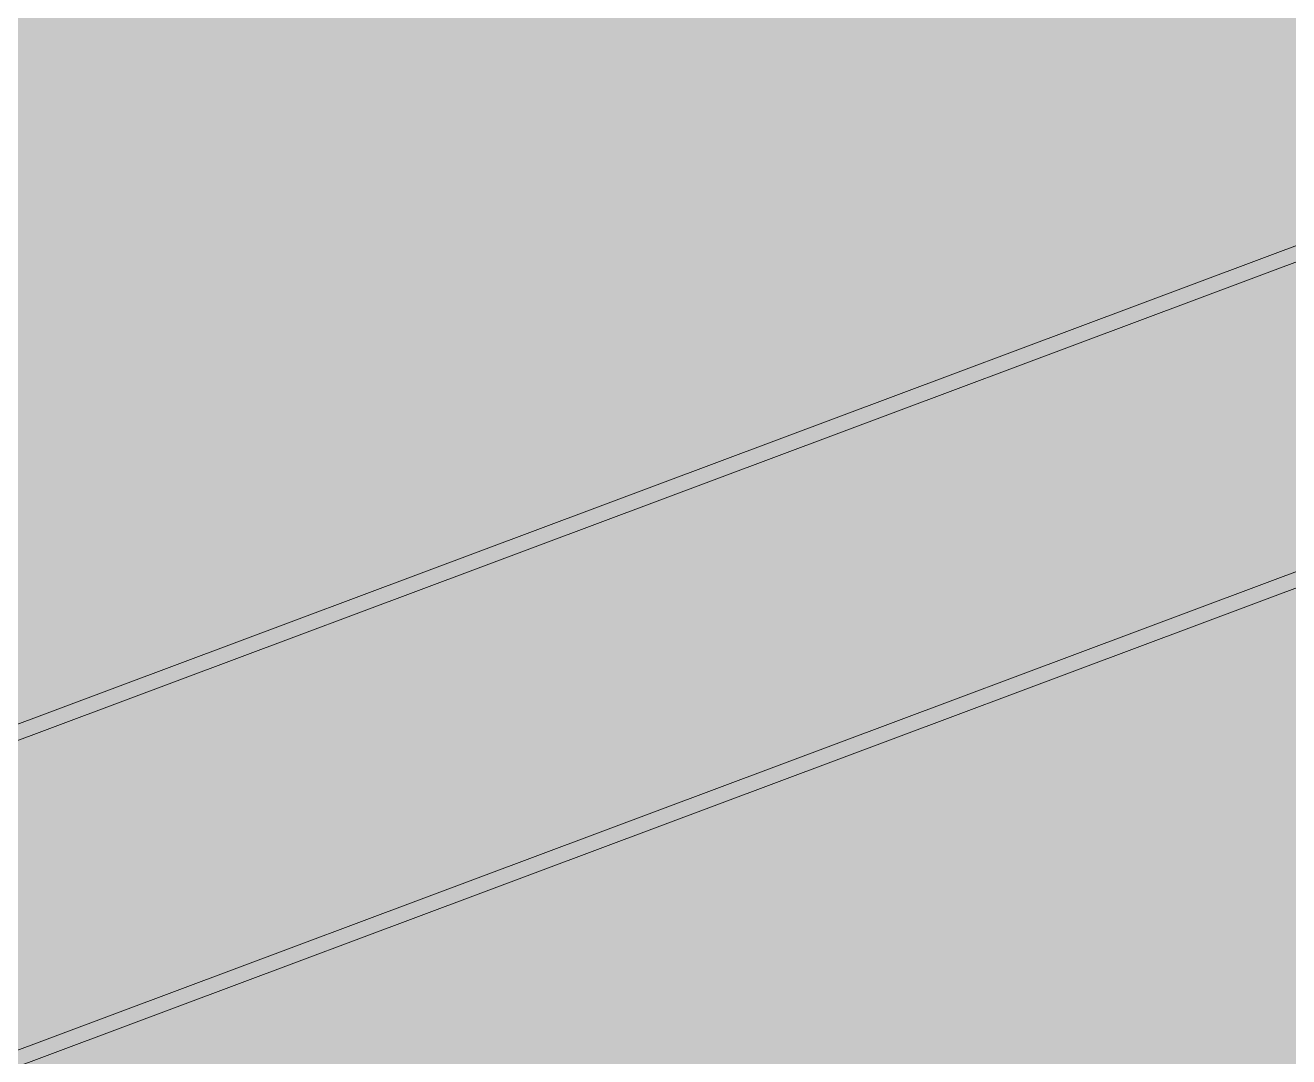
# Paper-space layout '03 3D Building and Roof' of a CAD drawing. Header units: millimetres. Extents: x 5 to 415, y 5 to 292.
# Drawn here: x 161.97 to 168.68, y 76.94 to 82.43 of the extents above; entities that cross this region are included whole.
import ezdxf

# ---------------------------------------------------------------- set-up
doc = ezdxf.new("R2010")
doc.units = ezdxf.units.MM
doc.layers.add('EXISTING', color=7, linetype='Continuous')
doc.layers.add('IMAGES', color=7, linetype='Continuous')

# ---------------------------------------------------------------- blocks, each defined once
blk = doc.blocks.new('SHEET_03')
at = {"layer": 'EXISTING', "color": 250, "lineweight": 9}
for p, q in [((96.0607, 54.0393), (211.6034, 97.3224)), ((96.0607, 53.9519), (211.6034, 97.235)), ((96.0607, 52.3058), (211.6034, 95.5888)), ((96.0607, 52.2184), (211.6034, 95.5014))]:
    blk.add_line(p, q, dxfattribs=at)
at = {"layer": 'IMAGES', "color": 7}
for points in [[(154.9581, 82.3429), (168.6671, 82.3429), (154.9581, 82.5143), (168.6671, 82.5143)], [(168.6671, 82.3429), (168.8385, 82.3429), (168.6671, 82.5143), (168.8385, 82.5143)], [(155.6435, 82.1714), (168.4958, 82.1714), (155.6435, 82.3429), (168.4958, 82.3429)], [(168.4958, 82.1714), (168.6671, 82.1714), (168.4958, 82.3429), (168.6671, 82.3429)], [(168.6671, 82.1714), (168.8385, 82.1714), (168.6671, 82.3429), (168.8385, 82.3429)], [(155.8149, 82), (168.153, 82), (155.8149, 82.1714), (168.153, 82.1714)], [(168.153, 82), (168.4958, 82), (168.153, 82.1714), (168.4958, 82.1714)], [(168.4958, 82), (168.6671, 82), (168.4958, 82.1714), (168.6671, 82.1714)], [(168.6671, 82), (168.8385, 82), (168.6671, 82.1714), (168.8385, 82.1714)], [(155.8149, 81.8286), (167.639, 81.8286), (155.8149, 82), (167.639, 82)], [(167.639, 81.8286), (167.8103, 81.8286), (167.639, 82), (167.8103, 82)], [(167.8103, 81.8286), (167.9817, 81.8286), (167.8103, 82), (167.9817, 82)], [(167.9817, 81.8286), (168.153, 81.8286), (167.9817, 82), (168.153, 82)], [(168.153, 81.8286), (168.4958, 81.8286), (168.153, 82), (168.4958, 82)], [(168.4958, 81.8286), (168.6671, 81.8286), (168.4958, 82), (168.6671, 82)], [(168.6671, 81.8286), (169.8667, 81.8286), (168.6671, 82), (169.8667, 82)], [(155.8149, 81.4857), (166.9535, 81.4857), (155.8149, 81.8286), (166.9535, 81.8286)], [(166.9535, 81.6571), (167.1249, 81.6571), (166.9535, 81.8286), (167.1249, 81.8286)], [(167.1249, 81.6571), (167.2962, 81.6571), (167.1249, 81.8286), (167.2962, 81.8286)], [(167.2962, 81.6571), (167.4676, 81.6571), (167.2962, 81.8286), (167.4676, 81.8286)], [(167.4676, 81.6571), (167.639, 81.6571), (167.4676, 81.8286), (167.639, 81.8286)], [(167.639, 81.6571), (167.8103, 81.6571), (167.639, 81.8286), (167.8103, 81.8286)], [(167.8103, 81.6571), (167.9817, 81.6571), (167.8103, 81.8286), (167.9817, 81.8286)], [(167.9817, 81.6571), (168.4958, 81.6571), (167.9817, 81.8286), (168.4958, 81.8286)], [(168.4958, 81.6571), (168.6671, 81.6571), (168.4958, 81.8286), (168.6671, 81.8286)], [(168.6671, 81.6571), (169.1812, 81.6571), (168.6671, 81.8286), (169.1812, 81.8286)], [(166.9535, 81.3143), (167.1249, 81.3143), (166.9535, 81.6571), (167.1249, 81.6571)], [(167.1249, 81.4857), (167.2962, 81.4857), (167.1249, 81.6571), (167.2962, 81.6571)], [(167.2962, 81.4857), (167.4676, 81.4857), (167.2962, 81.6571), (167.4676, 81.6571)], [(167.4676, 81.3143), (167.639, 81.3143), (167.4676, 81.6571), (167.639, 81.6571)], [(167.639, 81.4857), (167.8103, 81.4857), (167.639, 81.6571), (167.8103, 81.6571)], [(167.8103, 81.4857), (169.0099, 81.4857), (167.8103, 81.6571), (169.0099, 81.6571)], [(155.6435, 81.3143), (166.0967, 81.3143), (155.6435, 81.4857), (166.0967, 81.4857)], [(166.0967, 81.3143), (166.4394, 81.3143), (166.0967, 81.4857), (166.4394, 81.4857)], [(166.4394, 81.3143), (166.6108, 81.3143), (166.4394, 81.4857), (166.6108, 81.4857)], [(166.6108, 81.3143), (166.7821, 81.3143), (166.6108, 81.4857), (166.7821, 81.4857)], [(166.7821, 81.3143), (166.9535, 81.3143), (166.7821, 81.4857), (166.9535, 81.4857)], [(167.1249, 81.3143), (167.2962, 81.3143), (167.1249, 81.4857), (167.2962, 81.4857)], [(167.2962, 81.3143), (167.4676, 81.3143), (167.2962, 81.4857), (167.4676, 81.4857)], [(167.639, 81.3143), (167.8103, 81.3143), (167.639, 81.4857), (167.8103, 81.4857)], [(167.8103, 81.3143), (168.4958, 81.3143), (167.8103, 81.4857), (168.4958, 81.4857)], [(168.4958, 81.3143), (168.6671, 81.3143), (168.4958, 81.4857), (168.6671, 81.4857)], [(168.6671, 81.3143), (168.8385, 81.3143), (168.6671, 81.4857), (168.8385, 81.4857)], [(155.3008, 81.1429), (165.754, 81.1429), (155.3008, 81.3143), (165.754, 81.3143)], [(165.754, 81.1429), (165.9253, 81.1429), (165.754, 81.3143), (165.9253, 81.3143)], [(165.9253, 81.1429), (166.0967, 81.1429), (165.9253, 81.3143), (166.0967, 81.3143)], [(166.0967, 81.1429), (166.268, 81.1429), (166.0967, 81.3143), (166.268, 81.3143)], [(166.268, 81.1429), (166.4394, 81.1429), (166.268, 81.3143), (166.4394, 81.3143)], [(166.4394, 81.1429), (166.6108, 81.1429), (166.4394, 81.3143), (166.6108, 81.3143)], [(166.6108, 81.1429), (166.7821, 81.1429), (166.6108, 81.3143), (166.7821, 81.3143)], [(166.7821, 81.1429), (167.1249, 81.1429), (166.7821, 81.3143), (167.1249, 81.3143)], [(167.1249, 81.1429), (167.9817, 81.1429), (167.1249, 81.3143), (167.9817, 81.3143)], [(167.9817, 81.1429), (168.153, 81.1429), (167.9817, 81.3143), (168.153, 81.3143)], [(168.153, 81.1429), (168.3244, 81.1429), (168.153, 81.3143), (168.3244, 81.3143)], [(168.3244, 81.1429), (168.4958, 81.1429), (168.3244, 81.3143), (168.4958, 81.3143)], [(168.4958, 81.1429), (168.6671, 81.1429), (168.4958, 81.3143), (168.6671, 81.3143)], [(168.6671, 80.9714), (168.8385, 80.9714), (168.6671, 81.3143), (168.8385, 81.3143)], [(155.3008, 80.9714), (165.2399, 80.9714), (155.3008, 81.1429), (165.2399, 81.1429)], [(165.2399, 80.9714), (165.5826, 80.9714), (165.2399, 81.1429), (165.5826, 81.1429)], [(165.5826, 80.9714), (165.754, 80.9714), (165.5826, 81.1429), (165.754, 81.1429)], [(165.754, 80.9714), (165.9253, 80.9714), (165.754, 81.1429), (165.9253, 81.1429)], [(165.9253, 80.9714), (166.0967, 80.9714), (165.9253, 81.1429), (166.0967, 81.1429)], [(166.0967, 80.9714), (166.268, 80.9714), (166.0967, 81.1429), (166.268, 81.1429)], [(166.268, 80.9714), (166.6108, 80.9714), (166.268, 81.1429), (166.6108, 81.1429)], [(166.6108, 80.9714), (167.4676, 80.9714), (166.6108, 81.1429), (167.4676, 81.1429)], [(167.4676, 80.9714), (167.639, 80.9714), (167.4676, 81.1429), (167.639, 81.1429)], [(167.639, 80.9714), (167.8103, 80.9714), (167.639, 81.1429), (167.8103, 81.1429)], [(167.8103, 80.9714), (167.9817, 80.9714), (167.8103, 81.1429), (167.9817, 81.1429)], [(167.9817, 80.9714), (168.153, 80.9714), (167.9817, 81.1429), (168.153, 81.1429)], [(168.153, 80.9714), (168.4958, 80.9714), (168.153, 81.1429), (168.4958, 81.1429)], [(168.4958, 80.9714), (168.6671, 80.9714), (168.4958, 81.1429), (168.6671, 81.1429)], [(155.3008, 80.8), (164.7258, 80.8), (155.3008, 80.9714), (164.7258, 80.9714)], [(164.7258, 80.8), (165.2399, 80.8), (164.7258, 80.9714), (165.2399, 80.9714)], [(165.2399, 80.8), (165.4112, 80.8), (165.2399, 80.9714), (165.4112, 80.9714)], [(165.4112, 80.8), (165.754, 80.8), (165.4112, 80.9714), (165.754, 80.9714)], [(165.754, 80.8), (166.9535, 80.8), (165.754, 80.9714), (166.9535, 80.9714)], [(166.9535, 80.8), (167.1249, 80.8), (166.9535, 80.9714), (167.1249, 80.9714)], [(167.1249, 80.8), (167.4676, 80.8), (167.1249, 80.9714), (167.4676, 80.9714)], [(167.4676, 80.8), (167.639, 80.8), (167.4676, 80.9714), (167.639, 80.9714)], [(167.639, 80.8), (167.8103, 80.8), (167.639, 80.9714), (167.8103, 80.9714)], [(167.8103, 80.8), (167.9817, 80.8), (167.8103, 80.9714), (167.9817, 80.9714)], [(167.9817, 80.8), (168.153, 80.8), (167.9817, 80.9714), (168.153, 80.9714)], [(168.153, 80.8), (168.3244, 80.8), (168.153, 80.9714), (168.3244, 80.9714)], [(168.3244, 80.8), (168.4958, 80.8), (168.3244, 80.9714), (168.4958, 80.9714)], [(168.4958, 80.8), (169.0099, 80.8), (168.4958, 80.9714), (169.0099, 80.9714)], [(155.3008, 80.6286), (164.3831, 80.6286), (155.3008, 80.8), (164.3831, 80.8)], [(164.3831, 80.6286), (164.5544, 80.6286), (164.3831, 80.8), (164.5544, 80.8)], [(164.5544, 80.6286), (164.7258, 80.6286), (164.5544, 80.8), (164.7258, 80.8)], [(164.7258, 80.6286), (164.8971, 80.6286), (164.7258, 80.8), (164.8971, 80.8)], [(164.8971, 80.6286), (165.0685, 80.6286), (164.8971, 80.8), (165.0685, 80.8)], [(165.0685, 80.6286), (165.2399, 80.6286), (165.0685, 80.8), (165.2399, 80.8)], [(165.2399, 80.6286), (165.4112, 80.6286), (165.2399, 80.8), (165.4112, 80.8)], [(165.4112, 80.6286), (165.5826, 80.6286), (165.4112, 80.8), (165.5826, 80.8)], [(165.5826, 80.6286), (166.6108, 80.6286), (165.5826, 80.8), (166.6108, 80.8)], [(166.6108, 80.6286), (166.7821, 80.6286), (166.6108, 80.8), (166.7821, 80.8)], [(166.7821, 80.6286), (166.9535, 80.6286), (166.7821, 80.8), (166.9535, 80.8)], [(166.9535, 80.6286), (167.1249, 80.6286), (166.9535, 80.8), (167.1249, 80.8)], [(167.1249, 80.6286), (167.2962, 80.6286), (167.1249, 80.8), (167.2962, 80.8)], [(167.2962, 80.4571), (167.4676, 80.4571), (167.2962, 80.8), (167.4676, 80.8)], [(167.4676, 80.6286), (167.8103, 80.6286), (167.4676, 80.8), (167.8103, 80.8)], [(167.8103, 80.6286), (167.9817, 80.6286), (167.8103, 80.8), (167.9817, 80.8)], [(167.9817, 80.6286), (168.153, 80.6286), (167.9817, 80.8), (168.153, 80.8)], [(168.153, 80.6286), (168.3244, 80.6286), (168.153, 80.8), (168.3244, 80.8)], [(168.3244, 80.6286), (168.4958, 80.6286), (168.3244, 80.8), (168.4958, 80.8)], [(168.4958, 80.6286), (170.2094, 80.6286), (168.4958, 80.8), (170.2094, 80.8)], [(155.3008, 80.4571), (163.869, 80.4571), (155.3008, 80.6286), (163.869, 80.6286)], [(163.869, 80.4571), (164.2117, 80.4571), (163.869, 80.6286), (164.2117, 80.6286)], [(164.2117, 80.4571), (164.3831, 80.4571), (164.2117, 80.6286), (164.3831, 80.6286)], [(164.3831, 80.4571), (164.5544, 80.4571), (164.3831, 80.6286), (164.5544, 80.6286)], [(164.5544, 80.4571), (164.7258, 80.4571), (164.5544, 80.6286), (164.7258, 80.6286)], [(164.7258, 80.4571), (165.0685, 80.4571), (164.7258, 80.6286), (165.0685, 80.6286)], [(165.0685, 80.4571), (165.2399, 80.4571), (165.0685, 80.6286), (165.2399, 80.6286)], [(165.2399, 80.4571), (166.0967, 80.4571), (165.2399, 80.6286), (166.0967, 80.6286)], [(166.0967, 80.4571), (166.268, 80.4571), (166.0967, 80.6286), (166.268, 80.6286)], [(166.268, 80.4571), (166.4394, 80.4571), (166.268, 80.6286), (166.4394, 80.6286)], [(166.4394, 80.4571), (166.6108, 80.4571), (166.4394, 80.6286), (166.6108, 80.6286)], [(166.6108, 80.4571), (166.7821, 80.4571), (166.6108, 80.6286), (166.7821, 80.6286)], [(166.7821, 80.2857), (166.9535, 80.2857), (166.7821, 80.6286), (166.9535, 80.6286)], [(166.9535, 80.4571), (167.1249, 80.4571), (166.9535, 80.6286), (167.1249, 80.6286)], [(167.1249, 80.4571), (167.2962, 80.4571), (167.1249, 80.6286), (167.2962, 80.6286)], [(167.4676, 80.4571), (167.639, 80.4571), (167.4676, 80.6286), (167.639, 80.6286)], [(167.639, 80.4571), (168.153, 80.4571), (167.639, 80.6286), (168.153, 80.6286)], [(168.153, 80.4571), (169.6953, 80.4571), (168.153, 80.6286), (169.6953, 80.6286)], [(155.3008, 80.2857), (163.3549, 80.2857), (155.3008, 80.4571), (163.3549, 80.4571)], [(163.3549, 80.2857), (163.5262, 80.2857), (163.3549, 80.4571), (163.5262, 80.4571)], [(163.5262, 80.2857), (163.6976, 80.2857), (163.5262, 80.4571), (163.6976, 80.4571)], [(163.6976, 80.2857), (163.869, 80.2857), (163.6976, 80.4571), (163.869, 80.4571)], [(163.869, 80.2857), (164.0403, 80.2857), (163.869, 80.4571), (164.0403, 80.4571)], [(164.0403, 80.2857), (164.2117, 80.2857), (164.0403, 80.4571), (164.2117, 80.4571)], [(164.2117, 80.2857), (164.3831, 80.2857), (164.2117, 80.4571), (164.3831, 80.4571)], [(164.3831, 80.2857), (165.5826, 80.2857), (164.3831, 80.4571), (165.5826, 80.4571)], [(165.5826, 80.2857), (165.9253, 80.2857), (165.5826, 80.4571), (165.9253, 80.4571)], [(165.9253, 80.2857), (166.0967, 80.2857), (165.9253, 80.4571), (166.0967, 80.4571)], [(166.0967, 80.2857), (166.268, 80.2857), (166.0967, 80.4571), (166.268, 80.4571)], [(166.268, 80.2857), (166.4394, 80.2857), (166.268, 80.4571), (166.4394, 80.4571)], [(166.4394, 80.2857), (166.7821, 80.2857), (166.4394, 80.4571), (166.7821, 80.4571)], [(166.9535, 80.2857), (167.1249, 80.2857), (166.9535, 80.4571), (167.1249, 80.4571)], [(167.1249, 80.2857), (167.2962, 80.2857), (167.1249, 80.4571), (167.2962, 80.4571)], [(167.2962, 80.2857), (167.4676, 80.2857), (167.2962, 80.4571), (167.4676, 80.4571)], [(167.4676, 80.2857), (167.639, 80.2857), (167.4676, 80.4571), (167.639, 80.4571)], [(167.639, 80.2857), (169.1812, 80.2857), (167.639, 80.4571), (169.1812, 80.4571)], [(155.3008, 80.1143), (163.0121, 80.1143), (155.3008, 80.2857), (163.0121, 80.2857)], [(163.0121, 80.1143), (163.1835, 80.1143), (163.0121, 80.2857), (163.1835, 80.2857)], [(163.1835, 80.1143), (163.3549, 80.1143), (163.1835, 80.2857), (163.3549, 80.2857)], [(163.3549, 80.1143), (163.5262, 80.1143), (163.3549, 80.2857), (163.5262, 80.2857)], [(163.5262, 80.1143), (163.6976, 80.1143), (163.5262, 80.2857), (163.6976, 80.2857)], [(163.6976, 80.1143), (163.869, 80.1143), (163.6976, 80.2857), (163.869, 80.2857)], [(163.869, 80.1143), (164.2117, 80.1143), (163.869, 80.2857), (164.2117, 80.2857)], [(164.2117, 80.1143), (165.2399, 80.1143), (164.2117, 80.2857), (165.2399, 80.2857)], [(165.2399, 80.1143), (165.4112, 80.1143), (165.2399, 80.2857), (165.4112, 80.2857)], [(165.4112, 80.1143), (165.5826, 80.1143), (165.4112, 80.2857), (165.5826, 80.2857)], [(165.5826, 80.1143), (165.754, 80.1143), (165.5826, 80.2857), (165.754, 80.2857)], [(165.754, 80.1143), (165.9253, 80.1143), (165.754, 80.2857), (165.9253, 80.2857)], [(165.9253, 79.9429), (166.0967, 79.9429), (165.9253, 80.2857), (166.0967, 80.2857)], [(166.0967, 80.1143), (166.4394, 80.1143), (166.0967, 80.2857), (166.4394, 80.2857)], [(166.4394, 80.1143), (166.6108, 80.1143), (166.4394, 80.2857), (166.6108, 80.2857)], [(166.6108, 80.1143), (166.7821, 80.1143), (166.6108, 80.2857), (166.7821, 80.2857)], [(166.7821, 80.1143), (167.1249, 80.1143), (166.7821, 80.2857), (167.1249, 80.2857)], [(167.1249, 80.1143), (168.8385, 80.1143), (167.1249, 80.2857), (168.8385, 80.2857)], [(155.3008, 79.9429), (162.3267, 79.9429), (155.3008, 80.1143), (162.3267, 80.1143)], [(162.3267, 79.9429), (162.6694, 79.9429), (162.3267, 80.1143), (162.6694, 80.1143)], [(162.6694, 79.9429), (162.8408, 79.9429), (162.6694, 80.1143), (162.8408, 80.1143)], [(162.8408, 79.9429), (163.0121, 79.9429), (162.8408, 80.1143), (163.0121, 80.1143)], [(163.0121, 79.9429), (163.1835, 79.9429), (163.0121, 80.1143), (163.1835, 80.1143)], [(163.1835, 79.9429), (163.3549, 79.9429), (163.1835, 80.1143), (163.3549, 80.1143)], [(163.3549, 79.9429), (163.5262, 79.9429), (163.3549, 80.1143), (163.5262, 80.1143)], [(163.5262, 79.9429), (163.6976, 79.9429), (163.5262, 80.1143), (163.6976, 80.1143)], [(163.6976, 79.9429), (164.0403, 79.9429), (163.6976, 80.1143), (164.0403, 80.1143)], [(164.0403, 79.9429), (164.7258, 79.9429), (164.0403, 80.1143), (164.7258, 80.1143)], [(164.7258, 79.9429), (165.0685, 79.9429), (164.7258, 80.1143), (165.0685, 80.1143)], [(165.0685, 79.9429), (165.2399, 79.9429), (165.0685, 80.1143), (165.2399, 80.1143)], [(165.2399, 79.9429), (165.4112, 79.9429), (165.2399, 80.1143), (165.4112, 80.1143)], [(165.4112, 79.9429), (165.5826, 79.9429), (165.4112, 80.1143), (165.5826, 80.1143)], [(165.5826, 79.9429), (165.9253, 79.9429), (165.5826, 80.1143), (165.9253, 80.1143)], [(166.0967, 79.9429), (166.268, 79.9429), (166.0967, 80.1143), (166.268, 80.1143)], [(166.268, 79.9429), (166.7821, 79.9429), (166.268, 80.1143), (166.7821, 80.1143)], [(166.7821, 79.9429), (168.3244, 79.9429), (166.7821, 80.1143), (168.3244, 80.1143)], [(168.3244, 79.9429), (168.4958, 79.9429), (168.3244, 80.1143), (168.4958, 80.1143)], [(168.4958, 79.9429), (168.8385, 79.9429), (168.4958, 80.1143), (168.8385, 80.1143)], [(155.3008, 79.7714), (161.984, 79.7714), (155.3008, 79.9429), (161.984, 79.9429)], [(161.984, 79.7714), (162.1553, 79.7714), (161.984, 79.9429), (162.1553, 79.9429)], [(162.1553, 79.7714), (162.3267, 79.7714), (162.1553, 79.9429), (162.3267, 79.9429)], [(162.3267, 79.7714), (162.6694, 79.7714), (162.3267, 79.9429), (162.6694, 79.9429)], [(162.6694, 79.7714), (162.8408, 79.7714), (162.6694, 79.9429), (162.8408, 79.9429)], [(162.8408, 79.7714), (163.3549, 79.7714), (162.8408, 79.9429), (163.3549, 79.9429)], [(163.3549, 79.7714), (163.5262, 79.7714), (163.3549, 79.9429), (163.5262, 79.9429)], [(163.5262, 79.7714), (164.2117, 79.7714), (163.5262, 79.9429), (164.2117, 79.9429)], [(164.2117, 79.7714), (164.5544, 79.7714), (164.2117, 79.9429), (164.5544, 79.9429)], [(164.5544, 79.7714), (164.7258, 79.7714), (164.5544, 79.9429), (164.7258, 79.9429)], [(164.7258, 79.7714), (164.8971, 79.7714), (164.7258, 79.9429), (164.8971, 79.9429)], [(164.8971, 79.7714), (165.0685, 79.7714), (164.8971, 79.9429), (165.0685, 79.9429)], [(165.0685, 79.7714), (165.5826, 79.7714), (165.0685, 79.9429), (165.5826, 79.9429)], [(165.5826, 79.7714), (165.754, 79.7714), (165.5826, 79.9429), (165.754, 79.9429)], [(165.754, 79.7714), (165.9253, 79.7714), (165.754, 79.9429), (165.9253, 79.9429)], [(165.9253, 79.7714), (166.268, 79.7714), (165.9253, 79.9429), (166.268, 79.9429)], [(166.268, 79.7714), (167.9817, 79.7714), (166.268, 79.9429), (167.9817, 79.9429)], [(167.9817, 79.7714), (168.153, 79.7714), (167.9817, 79.9429), (168.153, 79.9429)], [(168.153, 79.7714), (168.4958, 79.7714), (168.153, 79.9429), (168.4958, 79.9429)], [(168.4958, 79.7714), (168.6671, 79.7714), (168.4958, 79.9429), (168.6671, 79.9429)], [(168.6671, 79.7714), (168.8385, 79.7714), (168.6671, 79.9429), (168.8385, 79.9429)], [(161.8126, 79.6), (162.1553, 79.6), (161.8126, 79.7714), (162.1553, 79.7714)], [(162.1553, 79.6), (162.3267, 79.6), (162.1553, 79.7714), (162.3267, 79.7714)], [(162.3267, 79.6), (162.4981, 79.6), (162.3267, 79.7714), (162.4981, 79.7714)], [(162.4981, 79.6), (162.6694, 79.6), (162.4981, 79.7714), (162.6694, 79.7714)], [(162.6694, 79.6), (162.8408, 79.6), (162.6694, 79.7714), (162.8408, 79.7714)], [(162.8408, 79.6), (163.869, 79.6), (162.8408, 79.7714), (163.869, 79.7714)], [(163.869, 79.6), (164.2117, 79.6), (163.869, 79.7714), (164.2117, 79.7714)], [(164.2117, 79.6), (164.3831, 79.6), (164.2117, 79.7714), (164.3831, 79.7714)], [(164.3831, 79.6), (164.5544, 79.6), (164.3831, 79.7714), (164.5544, 79.7714)], [(164.5544, 79.4286), (164.7258, 79.4286), (164.5544, 79.7714), (164.7258, 79.7714)], [(164.7258, 79.6), (165.0685, 79.6), (164.7258, 79.7714), (165.0685, 79.7714)], [(165.0685, 79.6), (165.2399, 79.6), (165.0685, 79.7714), (165.2399, 79.7714)], [(165.2399, 79.6), (165.4112, 79.6), (165.2399, 79.7714), (165.4112, 79.7714)], [(165.4112, 79.6), (165.754, 79.6), (165.4112, 79.7714), (165.754, 79.7714)], [(165.754, 79.6), (167.639, 79.6), (165.754, 79.7714), (167.639, 79.7714)], [(167.639, 79.6), (167.9817, 79.6), (167.639, 79.7714), (167.9817, 79.7714)], [(167.9817, 79.6), (168.3244, 79.6), (167.9817, 79.7714), (168.3244, 79.7714)], [(168.3244, 79.6), (168.4958, 79.6), (168.3244, 79.7714), (168.4958, 79.7714)], [(168.4958, 79.6), (168.8385, 79.6), (168.4958, 79.7714), (168.8385, 79.7714)], [(161.8126, 79.4286), (161.984, 79.4286), (161.8126, 79.6), (161.984, 79.6)], [(161.984, 79.4286), (162.1553, 79.4286), (161.984, 79.6), (162.1553, 79.6)], [(162.1553, 79.4286), (162.6694, 79.4286), (162.1553, 79.6), (162.6694, 79.6)], [(162.6694, 79.4286), (163.3549, 79.4286), (162.6694, 79.6), (163.3549, 79.6)], [(163.3549, 79.4286), (163.869, 79.4286), (163.3549, 79.6), (163.869, 79.6)], [(163.869, 79.4286), (164.0403, 79.4286), (163.869, 79.6), (164.0403, 79.6)], [(164.0403, 79.2571), (164.2117, 79.2571), (164.0403, 79.6), (164.2117, 79.6)], [(164.2117, 79.4286), (164.3831, 79.4286), (164.2117, 79.6), (164.3831, 79.6)], [(164.3831, 79.4286), (164.5544, 79.4286), (164.3831, 79.6), (164.5544, 79.6)], [(164.7258, 79.4286), (164.8971, 79.4286), (164.7258, 79.6), (164.8971, 79.6)], [(164.8971, 79.4286), (165.4112, 79.4286), (164.8971, 79.6), (165.4112, 79.6)], [(165.4112, 79.4286), (167.1249, 79.4286), (165.4112, 79.6), (167.1249, 79.6)], [(167.1249, 79.4286), (167.2962, 79.4286), (167.1249, 79.6), (167.2962, 79.6)], [(167.2962, 79.4286), (167.4676, 79.4286), (167.2962, 79.6), (167.4676, 79.6)], [(167.4676, 79.4286), (167.639, 79.4286), (167.4676, 79.6), (167.639, 79.6)], [(167.639, 79.4286), (167.8103, 79.4286), (167.639, 79.6), (167.8103, 79.6)], [(167.8103, 79.4286), (167.9817, 79.4286), (167.8103, 79.6), (167.9817, 79.6)], [(167.9817, 79.4286), (168.153, 79.4286), (167.9817, 79.6), (168.153, 79.6)], [(168.153, 79.4286), (168.3244, 79.4286), (168.153, 79.6), (168.3244, 79.6)], [(168.3244, 79.4286), (168.4958, 79.4286), (168.3244, 79.6), (168.4958, 79.6)], [(168.4958, 79.4286), (168.8385, 79.4286), (168.4958, 79.6), (168.8385, 79.6)], [(161.8126, 79.2571), (162.1553, 79.2571), (161.8126, 79.4286), (162.1553, 79.4286)], [(162.1553, 79.2571), (163.0121, 79.2571), (162.1553, 79.4286), (163.0121, 79.4286)], [(163.0121, 79.2571), (163.1835, 79.2571), (163.0121, 79.4286), (163.1835, 79.4286)], [(163.1835, 79.2571), (163.3549, 79.2571), (163.1835, 79.4286), (163.3549, 79.4286)], [(163.3549, 79.2571), (163.5262, 79.2571), (163.3549, 79.4286), (163.5262, 79.4286)], [(163.5262, 79.2571), (163.6976, 79.2571), (163.5262, 79.4286), (163.6976, 79.4286)], [(163.6976, 79.2571), (164.0403, 79.2571), (163.6976, 79.4286), (164.0403, 79.4286)], [(164.2117, 79.2571), (164.5544, 79.2571), (164.2117, 79.4286), (164.5544, 79.4286)], [(164.5544, 79.2571), (164.8971, 79.2571), (164.5544, 79.4286), (164.8971, 79.4286)], [(164.8971, 79.2571), (166.6108, 79.2571), (164.8971, 79.4286), (166.6108, 79.4286)], [(166.6108, 79.2571), (166.7821, 79.2571), (166.6108, 79.4286), (166.7821, 79.4286)], [(166.7821, 79.2571), (167.1249, 79.2571), (166.7821, 79.4286), (167.1249, 79.4286)], [(167.1249, 79.2571), (167.2962, 79.2571), (167.1249, 79.4286), (167.2962, 79.4286)], [(167.2962, 79.2571), (167.639, 79.2571), (167.2962, 79.4286), (167.639, 79.4286)], [(167.639, 79.2571), (167.9817, 79.2571), (167.639, 79.4286), (167.9817, 79.4286)], [(167.9817, 79.2571), (168.153, 79.2571), (167.9817, 79.4286), (168.153, 79.4286)], [(168.153, 79.2571), (168.3244, 79.2571), (168.153, 79.4286), (168.3244, 79.4286)], [(168.3244, 79.2571), (168.8385, 79.2571), (168.3244, 79.4286), (168.8385, 79.4286)], [(161.1272, 79.0857), (162.4981, 79.0857), (161.1272, 79.2571), (162.4981, 79.2571)], [(162.4981, 79.0857), (162.6694, 79.0857), (162.4981, 79.2571), (162.6694, 79.2571)], [(162.6694, 79.0857), (162.8408, 79.0857), (162.6694, 79.2571), (162.8408, 79.2571)], [(162.8408, 79.0857), (163.0121, 79.0857), (162.8408, 79.2571), (163.0121, 79.2571)], [(163.0121, 79.0857), (163.1835, 79.0857), (163.0121, 79.2571), (163.1835, 79.2571)], [(163.1835, 78.9143), (163.3549, 78.9143), (163.1835, 79.2571), (163.3549, 79.2571)], [(163.3549, 79.0857), (163.6976, 79.0857), (163.3549, 79.2571), (163.6976, 79.2571)], [(163.6976, 79.0857), (164.0403, 79.0857), (163.6976, 79.2571), (164.0403, 79.2571)], [(164.0403, 79.0857), (164.5544, 79.0857), (164.0403, 79.2571), (164.5544, 79.2571)], [(164.5544, 79.0857), (166.0967, 79.0857), (164.5544, 79.2571), (166.0967, 79.2571)], [(166.0967, 79.0857), (166.268, 79.0857), (166.0967, 79.2571), (166.268, 79.2571)], [(166.268, 79.0857), (166.4394, 79.0857), (166.268, 79.2571), (166.4394, 79.2571)], [(166.4394, 79.0857), (166.6108, 79.0857), (166.4394, 79.2571), (166.6108, 79.2571)], [(166.6108, 79.0857), (166.9535, 79.0857), (166.6108, 79.2571), (166.9535, 79.2571)], [(166.9535, 79.0857), (167.1249, 79.0857), (166.9535, 79.2571), (167.1249, 79.2571)], [(167.1249, 79.0857), (167.2962, 79.0857), (167.1249, 79.2571), (167.2962, 79.2571)], [(167.2962, 79.0857), (167.4676, 79.0857), (167.2962, 79.2571), (167.4676, 79.2571)], [(167.4676, 79.0857), (167.639, 79.0857), (167.4676, 79.2571), (167.639, 79.2571)], [(167.639, 79.0857), (167.8103, 79.0857), (167.639, 79.2571), (167.8103, 79.2571)], [(167.8103, 78.9143), (167.9817, 78.9143), (167.8103, 79.2571), (167.9817, 79.2571)], [(167.9817, 79.0857), (168.3244, 79.0857), (167.9817, 79.2571), (168.3244, 79.2571)], [(168.3244, 79.0857), (168.4958, 79.0857), (168.3244, 79.2571), (168.4958, 79.2571)], [(168.4958, 79.0857), (168.6671, 79.0857), (168.4958, 79.2571), (168.6671, 79.2571)], [(168.6671, 79.0857), (169.0099, 79.0857), (168.6671, 79.2571), (169.0099, 79.2571)], [(160.6131, 78.9143), (161.984, 78.9143), (160.6131, 79.0857), (161.984, 79.0857)], [(161.984, 78.9143), (162.1553, 78.9143), (161.984, 79.0857), (162.1553, 79.0857)], [(162.1553, 78.9143), (162.3267, 78.9143), (162.1553, 79.0857), (162.3267, 79.0857)], [(162.3267, 78.9143), (162.4981, 78.9143), (162.3267, 79.0857), (162.4981, 79.0857)], [(162.4981, 78.9143), (162.6694, 78.9143), (162.4981, 79.0857), (162.6694, 79.0857)], [(162.6694, 78.9143), (162.8408, 78.9143), (162.6694, 79.0857), (162.8408, 79.0857)], [(162.8408, 78.9143), (163.1835, 78.9143), (162.8408, 79.0857), (163.1835, 79.0857)], [(163.3549, 78.9143), (163.5262, 78.9143), (163.3549, 79.0857), (163.5262, 79.0857)], [(163.5262, 78.9143), (163.6976, 78.9143), (163.5262, 79.0857), (163.6976, 79.0857)], [(163.6976, 78.9143), (164.0403, 78.9143), (163.6976, 79.0857), (164.0403, 79.0857)], [(164.0403, 78.9143), (166.0967, 78.9143), (164.0403, 79.0857), (166.0967, 79.0857)], [(166.0967, 78.9143), (166.268, 78.9143), (166.0967, 79.0857), (166.268, 79.0857)], [(166.268, 78.9143), (166.4394, 78.9143), (166.268, 79.0857), (166.4394, 79.0857)], [(166.4394, 78.9143), (166.6108, 78.9143), (166.4394, 79.0857), (166.6108, 79.0857)], [(166.6108, 78.9143), (166.7821, 78.9143), (166.6108, 79.0857), (166.7821, 79.0857)], [(166.7821, 78.9143), (166.9535, 78.9143), (166.7821, 79.0857), (166.9535, 79.0857)], [(166.9535, 78.9143), (167.1249, 78.9143), (166.9535, 79.0857), (167.1249, 79.0857)], [(167.1249, 78.9143), (167.2962, 78.9143), (167.1249, 79.0857), (167.2962, 79.0857)], [(167.2962, 78.9143), (167.4676, 78.9143), (167.2962, 79.0857), (167.4676, 79.0857)], [(167.4676, 78.9143), (167.8103, 78.9143), (167.4676, 79.0857), (167.8103, 79.0857)], [(167.9817, 78.9143), (168.3244, 78.9143), (167.9817, 79.0857), (168.3244, 79.0857)], [(168.3244, 78.9143), (168.4958, 78.9143), (168.3244, 79.0857), (168.4958, 79.0857)], [(168.4958, 78.9143), (168.6671, 78.9143), (168.4958, 79.0857), (168.6671, 79.0857)], [(168.6671, 78.9143), (209.9656, 78.9143), (168.6671, 79.0857), (209.9656, 79.0857)], [(161.8126, 78.7429), (161.984, 78.7429), (161.8126, 78.9143), (161.984, 78.9143)], [(161.984, 78.7429), (162.1553, 78.7429), (161.984, 78.9143), (162.1553, 78.9143)], [(162.1553, 78.7429), (162.3267, 78.7429), (162.1553, 78.9143), (162.3267, 78.9143)], [(162.3267, 78.7429), (162.8408, 78.7429), (162.3267, 78.9143), (162.8408, 78.9143)], [(162.8408, 78.7429), (163.0121, 78.7429), (162.8408, 78.9143), (163.0121, 78.9143)], [(163.0121, 78.7429), (163.1835, 78.7429), (163.0121, 78.9143), (163.1835, 78.9143)], [(163.1835, 78.7429), (163.3549, 78.7429), (163.1835, 78.9143), (163.3549, 78.9143)], [(163.3549, 78.7429), (165.0685, 78.7429), (163.3549, 78.9143), (165.0685, 78.9143)], [(165.0685, 78.7429), (165.754, 78.7429), (165.0685, 78.9143), (165.754, 78.9143)], [(165.754, 78.7429), (165.9253, 78.7429), (165.754, 78.9143), (165.9253, 78.9143)], [(165.9253, 78.7429), (166.268, 78.7429), (165.9253, 78.9143), (166.268, 78.9143)], [(166.268, 78.7429), (166.4394, 78.7429), (166.268, 78.9143), (166.4394, 78.9143)], [(166.4394, 78.7429), (166.7821, 78.7429), (166.4394, 78.9143), (166.7821, 78.9143)], [(166.7821, 78.7429), (166.9535, 78.7429), (166.7821, 78.9143), (166.9535, 78.9143)], [(166.9535, 78.7429), (167.4676, 78.7429), (166.9535, 78.9143), (167.4676, 78.9143)], [(167.4676, 78.7429), (167.639, 78.7429), (167.4676, 78.9143), (167.639, 78.9143)], [(167.639, 78.7429), (167.8103, 78.7429), (167.639, 78.9143), (167.8103, 78.9143)], [(167.8103, 78.7429), (167.9817, 78.7429), (167.8103, 78.9143), (167.9817, 78.9143)], [(167.9817, 78.7429), (168.3244, 78.7429), (167.9817, 78.9143), (168.3244, 78.9143)], [(168.3244, 78.7429), (209.9656, 78.7429), (168.3244, 78.9143), (209.9656, 78.9143)], [(161.8126, 78.4), (161.984, 78.4), (161.8126, 78.7429), (161.984, 78.7429)], [(161.984, 78.5714), (162.1553, 78.5714), (161.984, 78.7429), (162.1553, 78.7429)], [(162.1553, 78.5714), (162.4981, 78.5714), (162.1553, 78.7429), (162.4981, 78.7429)], [(162.4981, 78.5714), (162.6694, 78.5714), (162.4981, 78.7429), (162.6694, 78.7429)], [(162.6694, 78.5714), (163.1835, 78.5714), (162.6694, 78.7429), (163.1835, 78.7429)], [(163.1835, 78.5714), (164.5544, 78.5714), (163.1835, 78.7429), (164.5544, 78.7429)], [(164.5544, 78.5714), (164.7258, 78.5714), (164.5544, 78.7429), (164.7258, 78.7429)], [(164.7258, 78.5714), (164.8971, 78.5714), (164.7258, 78.7429), (164.8971, 78.7429)], [(164.8971, 78.5714), (165.0685, 78.5714), (164.8971, 78.7429), (165.0685, 78.7429)], [(165.0685, 78.5714), (165.4112, 78.5714), (165.0685, 78.7429), (165.4112, 78.7429)], [(165.4112, 78.5714), (165.754, 78.5714), (165.4112, 78.7429), (165.754, 78.7429)], [(165.754, 78.5714), (166.268, 78.5714), (165.754, 78.7429), (166.268, 78.7429)], [(166.268, 78.5714), (166.4394, 78.5714), (166.268, 78.7429), (166.4394, 78.7429)], [(166.4394, 78.5714), (166.6108, 78.5714), (166.4394, 78.7429), (166.6108, 78.7429)], [(166.6108, 78.5714), (166.7821, 78.5714), (166.6108, 78.7429), (166.7821, 78.7429)], [(166.7821, 78.5714), (167.1249, 78.5714), (166.7821, 78.7429), (167.1249, 78.7429)], [(167.1249, 78.5714), (167.2962, 78.5714), (167.1249, 78.7429), (167.2962, 78.7429)], [(167.2962, 78.5714), (167.639, 78.5714), (167.2962, 78.7429), (167.639, 78.7429)], [(167.639, 78.5714), (167.8103, 78.5714), (167.639, 78.7429), (167.8103, 78.7429)], [(167.8103, 78.5714), (209.9656, 78.5714), (167.8103, 78.7429), (209.9656, 78.7429)], [(161.984, 78.4), (162.1553, 78.4), (161.984, 78.5714), (162.1553, 78.5714)], [(162.1553, 78.4), (162.4981, 78.4), (162.1553, 78.5714), (162.4981, 78.5714)], [(162.4981, 78.4), (164.3831, 78.4), (162.4981, 78.5714), (164.3831, 78.5714)], [(164.3831, 78.4), (164.5544, 78.4), (164.3831, 78.5714), (164.5544, 78.5714)], [(164.5544, 78.4), (164.7258, 78.4), (164.5544, 78.5714), (164.7258, 78.5714)], [(164.7258, 78.4), (164.8971, 78.4), (164.7258, 78.5714), (164.8971, 78.5714)], [(164.8971, 78.4), (165.0685, 78.4), (164.8971, 78.5714), (165.0685, 78.5714)], [(165.0685, 78.4), (165.4112, 78.4), (165.0685, 78.5714), (165.4112, 78.5714)], [(165.4112, 78.4), (165.5826, 78.4), (165.4112, 78.5714), (165.5826, 78.5714)], [(165.5826, 78.4), (165.754, 78.4), (165.5826, 78.5714), (165.754, 78.5714)], [(165.754, 78.4), (165.9253, 78.4), (165.754, 78.5714), (165.9253, 78.5714)], [(165.9253, 78.2286), (166.0967, 78.2286), (165.9253, 78.5714), (166.0967, 78.5714)], [(166.0967, 78.4), (166.4394, 78.4), (166.0967, 78.5714), (166.4394, 78.5714)], [(166.4394, 78.4), (166.6108, 78.4), (166.4394, 78.5714), (166.6108, 78.5714)], [(166.6108, 78.4), (166.7821, 78.4), (166.6108, 78.5714), (166.7821, 78.5714)], [(166.7821, 78.4), (166.9535, 78.4), (166.7821, 78.5714), (166.9535, 78.5714)], [(166.9535, 78.4), (167.1249, 78.4), (166.9535, 78.5714), (167.1249, 78.5714)], [(167.1249, 78.4), (167.2962, 78.4), (167.1249, 78.5714), (167.2962, 78.5714)], [(167.2962, 78.4), (209.9656, 78.4), (167.2962, 78.5714), (209.9656, 78.5714)], [(161.6412, 78.2286), (162.1553, 78.2286), (161.6412, 78.4), (162.1553, 78.4)], [(162.1553, 78.2286), (163.6976, 78.2286), (162.1553, 78.4), (163.6976, 78.4)], [(163.6976, 78.2286), (163.869, 78.2286), (163.6976, 78.4), (163.869, 78.4)], [(163.869, 78.2286), (164.0403, 78.2286), (163.869, 78.4), (164.0403, 78.4)], [(164.0403, 78.2286), (164.2117, 78.2286), (164.0403, 78.4), (164.2117, 78.4)], [(164.2117, 78.2286), (164.3831, 78.2286), (164.2117, 78.4), (164.3831, 78.4)], [(164.3831, 78.2286), (164.5544, 78.2286), (164.3831, 78.4), (164.5544, 78.4)], [(164.5544, 78.2286), (164.7258, 78.2286), (164.5544, 78.4), (164.7258, 78.4)], [(164.7258, 78.0571), (164.8971, 78.0571), (164.7258, 78.4), (164.8971, 78.4)], [(164.8971, 78.2286), (165.0685, 78.2286), (164.8971, 78.4), (165.0685, 78.4)], [(165.0685, 78.2286), (165.2399, 78.2286), (165.0685, 78.4), (165.2399, 78.4)], [(165.2399, 78.2286), (165.4112, 78.2286), (165.2399, 78.4), (165.4112, 78.4)], [(165.4112, 78.2286), (165.5826, 78.2286), (165.4112, 78.4), (165.5826, 78.4)], [(165.5826, 78.0571), (165.754, 78.0571), (165.5826, 78.4), (165.754, 78.4)], [(165.754, 78.2286), (165.9253, 78.2286), (165.754, 78.4), (165.9253, 78.4)], [(166.0967, 78.2286), (166.268, 78.2286), (166.0967, 78.4), (166.268, 78.4)], [(166.268, 78.2286), (166.4394, 78.2286), (166.268, 78.4), (166.4394, 78.4)], [(166.4394, 78.2286), (166.6108, 78.2286), (166.4394, 78.4), (166.6108, 78.4)], [(166.6108, 78.2286), (166.9535, 78.2286), (166.6108, 78.4), (166.9535, 78.4)], [(166.9535, 78.2286), (209.9656, 78.2286), (166.9535, 78.4), (209.9656, 78.4)], [(161.6412, 78.0571), (163.1835, 78.0571), (161.6412, 78.2286), (163.1835, 78.2286)], [(163.1835, 78.0571), (163.3549, 78.0571), (163.1835, 78.2286), (163.3549, 78.2286)], [(163.3549, 78.0571), (163.5262, 78.0571), (163.3549, 78.2286), (163.5262, 78.2286)], [(163.5262, 78.0571), (163.6976, 78.0571), (163.5262, 78.2286), (163.6976, 78.2286)], [(163.6976, 78.0571), (163.869, 78.0571), (163.6976, 78.2286), (163.869, 78.2286)], [(163.869, 78.0571), (164.0403, 78.0571), (163.869, 78.2286), (164.0403, 78.2286)], [(164.0403, 78.0571), (164.5544, 78.0571), (164.0403, 78.2286), (164.5544, 78.2286)], [(164.5544, 78.0571), (164.7258, 78.0571), (164.5544, 78.2286), (164.7258, 78.2286)], [(164.8971, 78.0571), (165.0685, 78.0571), (164.8971, 78.2286), (165.0685, 78.2286)], [(165.0685, 78.0571), (165.2399, 78.0571), (165.0685, 78.2286), (165.2399, 78.2286)], [(165.2399, 78.0571), (165.4112, 78.0571), (165.2399, 78.2286), (165.4112, 78.2286)], [(165.4112, 78.0571), (165.5826, 78.0571), (165.4112, 78.2286), (165.5826, 78.2286)], [(165.754, 78.0571), (165.9253, 78.0571), (165.754, 78.2286), (165.9253, 78.2286)], [(165.9253, 78.0571), (166.268, 78.0571), (165.9253, 78.2286), (166.268, 78.2286)], [(166.268, 78.0571), (166.4394, 78.0571), (166.268, 78.2286), (166.4394, 78.2286)], [(166.4394, 78.0571), (209.9656, 78.0571), (166.4394, 78.2286), (209.9656, 78.2286)], [(161.1272, 77.8857), (162.8408, 77.8857), (161.1272, 78.0571), (162.8408, 78.0571)], [(162.8408, 77.8857), (163.1835, 77.8857), (162.8408, 78.0571), (163.1835, 78.0571)], [(163.1835, 77.7143), (163.3549, 77.7143), (163.1835, 78.0571), (163.3549, 78.0571)], [(163.3549, 77.8857), (163.5262, 77.8857), (163.3549, 78.0571), (163.5262, 78.0571)], [(163.5262, 77.8857), (163.6976, 77.8857), (163.5262, 78.0571), (163.6976, 78.0571)], [(163.6976, 77.8857), (163.869, 77.8857), (163.6976, 78.0571), (163.869, 78.0571)], [(163.869, 77.8857), (164.0403, 77.8857), (163.869, 78.0571), (164.0403, 78.0571)], [(164.0403, 77.8857), (164.2117, 77.8857), (164.0403, 78.0571), (164.2117, 78.0571)], [(164.2117, 77.8857), (164.3831, 77.8857), (164.2117, 78.0571), (164.3831, 78.0571)], [(164.3831, 77.8857), (164.5544, 77.8857), (164.3831, 78.0571), (164.5544, 78.0571)], [(164.5544, 77.8857), (164.7258, 77.8857), (164.5544, 78.0571), (164.7258, 78.0571)], [(164.7258, 77.8857), (165.0685, 77.8857), (164.7258, 78.0571), (165.0685, 78.0571)], [(165.0685, 77.8857), (165.2399, 77.8857), (165.0685, 78.0571), (165.2399, 78.0571)], [(165.2399, 77.8857), (165.4112, 77.8857), (165.2399, 78.0571), (165.4112, 78.0571)], [(165.4112, 77.8857), (165.5826, 77.8857), (165.4112, 78.0571), (165.5826, 78.0571)], [(165.5826, 77.8857), (165.754, 77.8857), (165.5826, 78.0571), (165.754, 78.0571)], [(165.754, 77.8857), (165.9253, 77.8857), (165.754, 78.0571), (165.9253, 78.0571)], [(165.9253, 77.8857), (210.137, 77.8857), (165.9253, 78.0571), (210.137, 78.0571)], [(160.7844, 77.7143), (162.4981, 77.7143), (160.7844, 77.8857), (162.4981, 77.8857)], [(162.4981, 77.7143), (162.8408, 77.7143), (162.4981, 77.8857), (162.8408, 77.8857)], [(162.8408, 77.7143), (163.1835, 77.7143), (162.8408, 77.8857), (163.1835, 77.8857)], [(163.3549, 77.7143), (163.5262, 77.7143), (163.3549, 77.8857), (163.5262, 77.8857)], [(163.5262, 77.7143), (163.869, 77.7143), (163.5262, 77.8857), (163.869, 77.8857)], [(163.869, 77.7143), (164.0403, 77.7143), (163.869, 77.8857), (164.0403, 77.8857)], [(164.0403, 77.7143), (164.2117, 77.7143), (164.0403, 77.8857), (164.2117, 77.8857)], [(164.2117, 77.7143), (164.3831, 77.7143), (164.2117, 77.8857), (164.3831, 77.8857)], [(164.3831, 77.7143), (164.5544, 77.7143), (164.3831, 77.8857), (164.5544, 77.8857)], [(164.5544, 77.7143), (164.8971, 77.7143), (164.5544, 77.8857), (164.8971, 77.8857)], [(164.8971, 77.7143), (165.0685, 77.7143), (164.8971, 77.8857), (165.0685, 77.8857)], [(165.0685, 77.7143), (165.4112, 77.7143), (165.0685, 77.8857), (165.4112, 77.8857)], [(165.4112, 77.7143), (165.5826, 77.7143), (165.4112, 77.8857), (165.5826, 77.8857)], [(165.5826, 77.7143), (209.7943, 77.7143), (165.5826, 77.8857), (209.7943, 77.8857)], [(160.2703, 77.5429), (162.1553, 77.5429), (160.2703, 77.7143), (162.1553, 77.7143)], [(162.1553, 77.5429), (162.3267, 77.5429), (162.1553, 77.7143), (162.3267, 77.7143)], [(162.3267, 77.5429), (162.4981, 77.5429), (162.3267, 77.7143), (162.4981, 77.7143)], [(162.4981, 77.5429), (162.6694, 77.5429), (162.4981, 77.7143), (162.6694, 77.7143)], [(162.6694, 77.5429), (162.8408, 77.5429), (162.6694, 77.7143), (162.8408, 77.7143)], [(162.8408, 77.5429), (163.1835, 77.5429), (162.8408, 77.7143), (163.1835, 77.7143)], [(163.1835, 77.5429), (163.3549, 77.5429), (163.1835, 77.7143), (163.3549, 77.7143)], [(163.3549, 77.5429), (163.5262, 77.5429), (163.3549, 77.7143), (163.5262, 77.7143)], [(163.5262, 77.5429), (163.6976, 77.5429), (163.5262, 77.7143), (163.6976, 77.7143)], [(163.6976, 77.3714), (163.869, 77.3714), (163.6976, 77.7143), (163.869, 77.7143)], [(163.869, 77.5429), (164.2117, 77.5429), (163.869, 77.7143), (164.2117, 77.7143)], [(164.2117, 77.5429), (164.3831, 77.5429), (164.2117, 77.7143), (164.3831, 77.7143)], [(164.3831, 77.5429), (164.5544, 77.5429), (164.3831, 77.7143), (164.5544, 77.7143)], [(164.5544, 77.5429), (164.7258, 77.5429), (164.5544, 77.7143), (164.7258, 77.7143)], [(164.7258, 77.5429), (164.8971, 77.5429), (164.7258, 77.7143), (164.8971, 77.7143)], [(164.8971, 77.5429), (165.0685, 77.5429), (164.8971, 77.7143), (165.0685, 77.7143)], [(165.0685, 77.5429), (209.2802, 77.5429), (165.0685, 77.7143), (209.2802, 77.7143)], [(161.8126, 77.2), (161.984, 77.2), (161.8126, 77.5429), (161.984, 77.5429)], [(161.984, 77.3714), (162.1553, 77.3714), (161.984, 77.5429), (162.1553, 77.5429)], [(162.1553, 77.3714), (162.3267, 77.3714), (162.1553, 77.5429), (162.3267, 77.5429)], [(162.3267, 77.3714), (162.4981, 77.3714), (162.3267, 77.5429), (162.4981, 77.5429)], [(162.4981, 77.3714), (162.6694, 77.3714), (162.4981, 77.5429), (162.6694, 77.5429)], [(162.6694, 77.3714), (162.8408, 77.3714), (162.6694, 77.5429), (162.8408, 77.5429)], [(162.8408, 77.3714), (163.0121, 77.3714), (162.8408, 77.5429), (163.0121, 77.5429)], [(163.0121, 77.3714), (163.1835, 77.3714), (163.0121, 77.5429), (163.1835, 77.5429)], [(163.1835, 77.3714), (163.3549, 77.3714), (163.1835, 77.5429), (163.3549, 77.5429)], [(163.3549, 77.3714), (163.6976, 77.3714), (163.3549, 77.5429), (163.6976, 77.5429)], [(163.869, 77.3714), (164.0403, 77.3714), (163.869, 77.5429), (164.0403, 77.5429)], [(164.0403, 77.3714), (164.3831, 77.3714), (164.0403, 77.5429), (164.3831, 77.5429)], [(164.3831, 77.3714), (164.5544, 77.3714), (164.3831, 77.5429), (164.5544, 77.5429)], [(164.5544, 77.3714), (208.9375, 77.3714), (164.5544, 77.5429), (208.9375, 77.5429)], [(161.984, 77.2), (162.1553, 77.2), (161.984, 77.3714), (162.1553, 77.3714)], [(162.1553, 77.2), (162.3267, 77.2), (162.1553, 77.3714), (162.3267, 77.3714)], [(162.3267, 77.2), (162.4981, 77.2), (162.3267, 77.3714), (162.4981, 77.3714)], [(162.4981, 77.2), (162.6694, 77.2), (162.4981, 77.3714), (162.6694, 77.3714)], [(162.6694, 77.2), (162.8408, 77.2), (162.6694, 77.3714), (162.8408, 77.3714)], [(162.8408, 77.2), (163.0121, 77.2), (162.8408, 77.3714), (163.0121, 77.3714)], [(163.0121, 77.2), (163.1835, 77.2), (163.0121, 77.3714), (163.1835, 77.3714)], [(163.1835, 77.2), (163.3549, 77.2), (163.1835, 77.3714), (163.3549, 77.3714)], [(163.3549, 77.2), (163.5262, 77.2), (163.3549, 77.3714), (163.5262, 77.3714)], [(163.5262, 77.2), (163.6976, 77.2), (163.5262, 77.3714), (163.6976, 77.3714)], [(163.6976, 77.2), (164.0403, 77.2), (163.6976, 77.3714), (164.0403, 77.3714)], [(164.0403, 77.2), (208.4234, 77.2), (164.0403, 77.3714), (208.4234, 77.3714)], [(161.8126, 77.0286), (161.984, 77.0286), (161.8126, 77.2), (161.984, 77.2)], [(161.984, 77.0286), (162.1553, 77.0286), (161.984, 77.2), (162.1553, 77.2)], [(162.1553, 77.0286), (162.3267, 77.0286), (162.1553, 77.2), (162.3267, 77.2)], [(162.3267, 77.0286), (162.4981, 77.0286), (162.3267, 77.2), (162.4981, 77.2)], [(162.4981, 77.0286), (162.8408, 77.0286), (162.4981, 77.2), (162.8408, 77.2)], [(162.8408, 77.0286), (163.0121, 77.0286), (162.8408, 77.2), (163.0121, 77.2)], [(163.0121, 77.0286), (163.1835, 77.0286), (163.0121, 77.2), (163.1835, 77.2)], [(163.1835, 77.0286), (163.3549, 77.0286), (163.1835, 77.2), (163.3549, 77.2)], [(163.3549, 77.0286), (163.5262, 77.0286), (163.3549, 77.2), (163.5262, 77.2)], [(163.5262, 77.0286), (207.9093, 77.0286), (163.5262, 77.2), (207.9093, 77.2)], [(161.8126, 76.6857), (161.984, 76.6857), (161.8126, 77.0286), (161.984, 77.0286)], [(161.984, 76.8571), (162.3267, 76.8571), (161.984, 77.0286), (162.3267, 77.0286)], [(162.3267, 76.8571), (162.6694, 76.8571), (162.3267, 77.0286), (162.6694, 77.0286)], [(162.6694, 76.8571), (163.1835, 76.8571), (162.6694, 77.0286), (163.1835, 77.0286)], [(163.1835, 76.8571), (163.3549, 76.8571), (163.1835, 77.0286), (163.3549, 77.0286)], [(163.3549, 76.8571), (207.5666, 76.8571), (163.3549, 77.0286), (207.5666, 77.0286)]]:
    blk.add_solid(points, dxfattribs=at)

psp = doc.layouts.new('03 3D Building and Roof')

# ---------------------------------------------------------------- block references
psp.add_blockref('SHEET_03', (0, 0))

doc.saveas('drawing.dxf')
